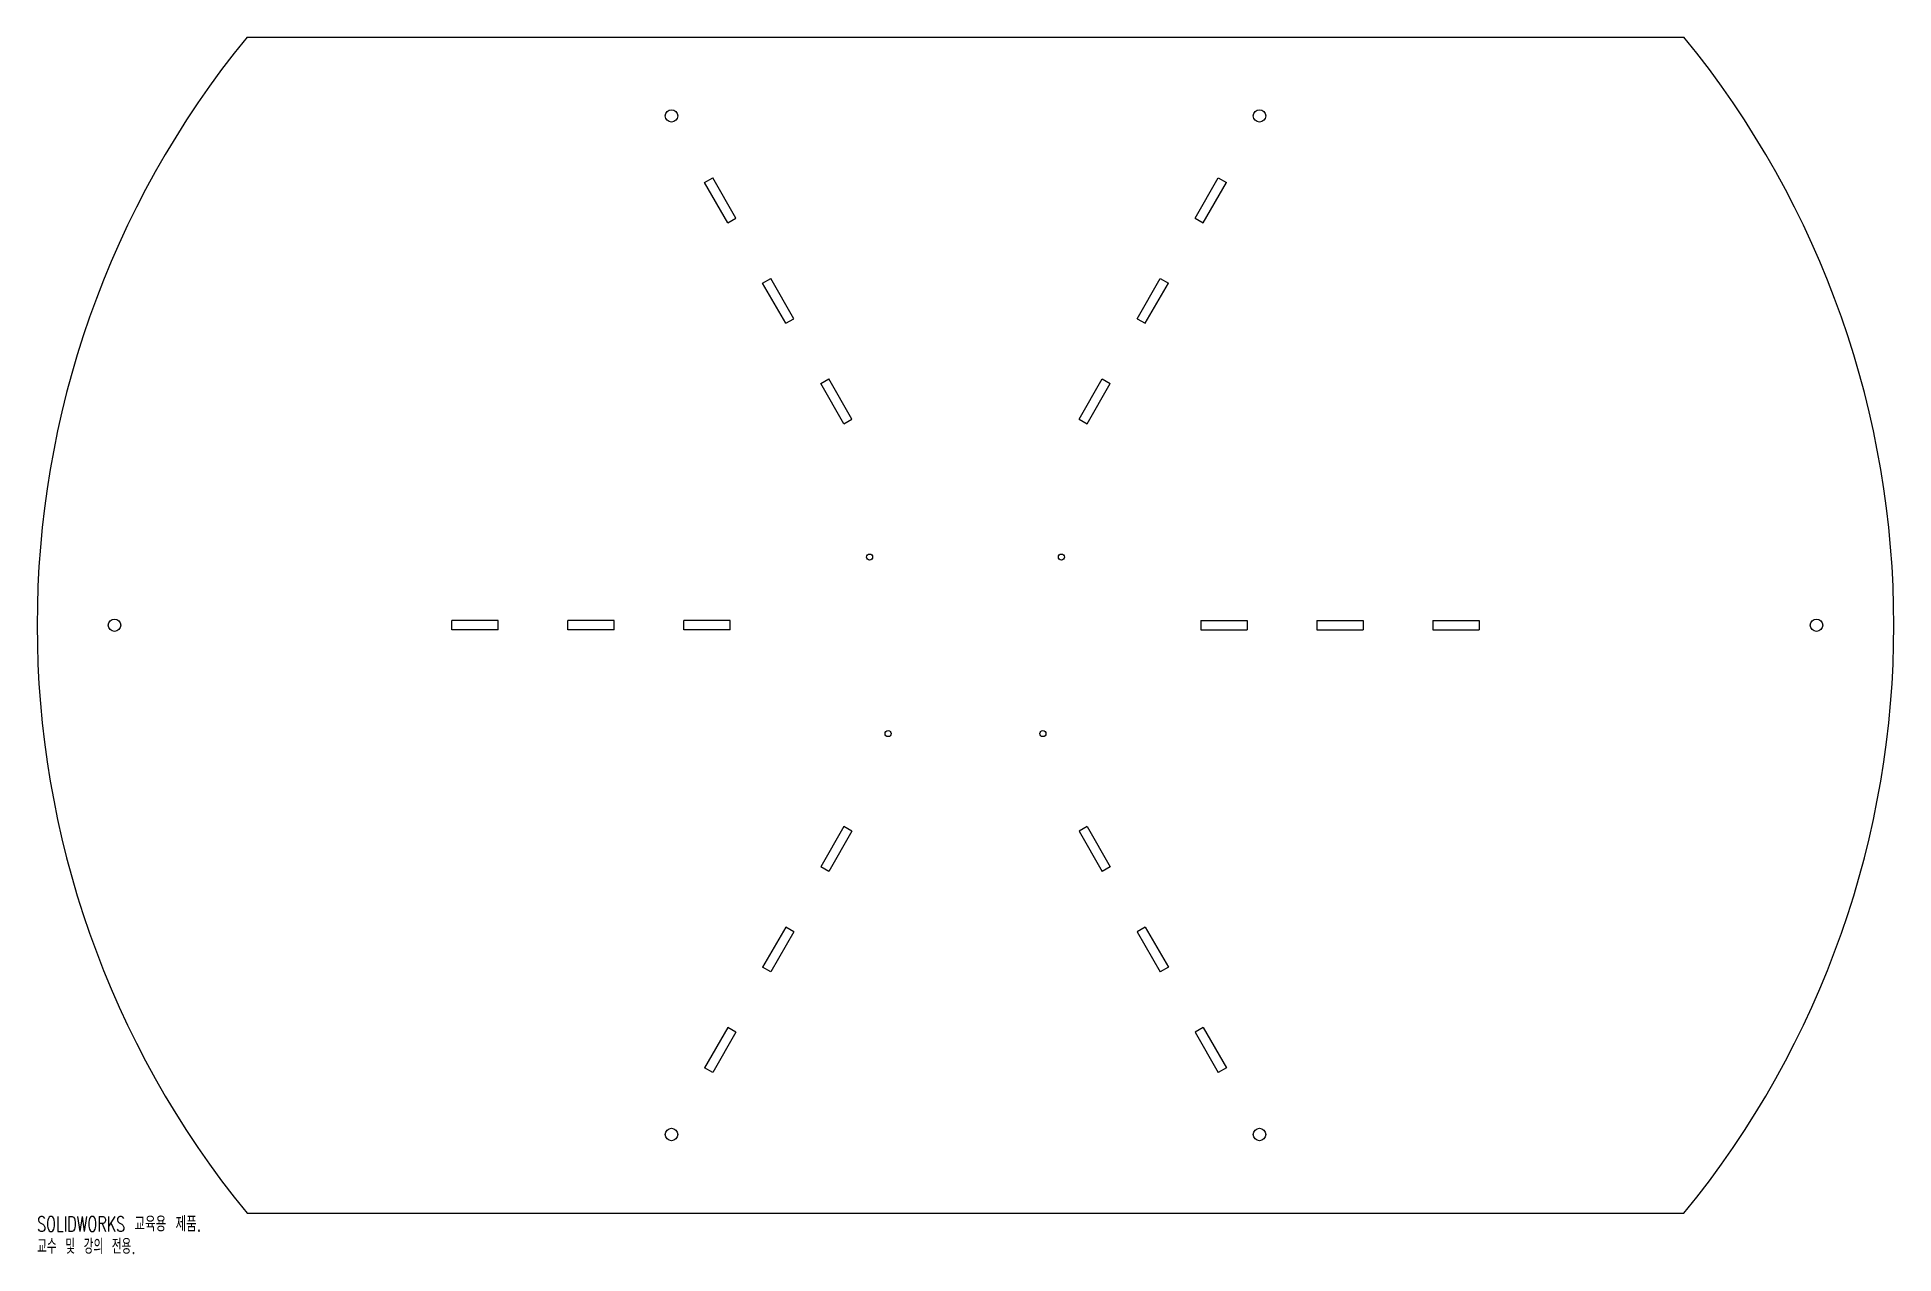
# Model space of a CAD drawing. Header units: millimetres. Extents: x -300 to 300, y -203 to 190.
import ezdxf

# ---------------------------------------------------------------- set-up
doc = ezdxf.new("R2010")
doc.units = ezdxf.units.MM
doc.styles.add('SLDTEXTSTYLE0', font='TXT', dxfattribs={"width": 0.7, "bigfont": 'bigfont'})
doc.styles.add('SLDTEXTSTYLE1', font='TXT', dxfattribs={"width": 0.645455, "bigfont": 'bigfont'})

msp = doc.modelspace()

# ---------------------------------------------------------------- linework, layer by layer
at = {"color": 7, "linetype": 'Continuous', "lineweight": 25}
for p, q in [((-232.16, 190), (232.16, 190)), ((-84.3, 143.01), (-81.7, 144.51)), ((-74.2, 131.52), (-81.7, 144.51)), ((74.2, 131.52), (81.7, 144.51)), ((81.7, 144.51), (84.3, 143.01)), ((-76.8, 130.02), (-84.3, 143.01)), ((76.8, 130.02), (84.3, 143.01)), ((-76.8, 130.02), (-74.2, 131.52)), ((74.2, 131.52), (76.8, 130.02)), ((-65.55, 110.53), (-62.95, 112.03)), ((-58.05, 97.54), (-65.55, 110.53)), ((-55.45, 99.04), (-62.95, 112.03)), ((55.45, 99.04), (62.95, 112.03)), ((58.05, 97.54), (65.55, 110.53)), ((62.95, 112.03), (65.55, 110.53)), ((-58.05, 97.54), (-55.45, 99.04)), ((55.45, 99.04), (58.05, 97.54)), ((-46.8, 78.06), (-44.2, 79.56)), ((-39.3, 65.07), (-46.8, 78.06)), ((-36.7, 66.57), (-44.2, 79.56)), ((36.7, 66.57), (44.2, 79.56)), ((39.3, 65.07), (46.8, 78.06)), ((44.2, 79.56), (46.8, 78.06)), ((-39.3, 65.07), (-36.7, 66.57)), ((36.7, 66.57), (39.3, 65.07)), ((-151, 1.5), (-166, 1.5)), ((-166, -1.5), (-166, 1.5)), ((-151, -1.5), (-151, 1.5)), ((-113.5, 1.5), (-128.5, 1.5)), ((-128.5, -1.5), (-128.5, 1.5)), ((-113.5, -1.5), (-113.5, 1.5)), ((-76, 1.5), (-91, 1.5)), ((-91, -1.5), (-91, 1.5)), ((-76, -1.5), (-76, 1.5)), ((76, 1.5), (76, -1.5)), ((76, 1.5), (91, 1.5)), ((91, 1.5), (91, -1.5)), ((113.5, 1.5), (113.5, -1.5)), ((113.5, 1.5), (128.5, 1.5)), ((128.5, 1.5), (128.5, -1.5)), ((151, 1.5), (151, -1.5)), ((151, 1.5), (166, 1.5)), ((166, 1.5), (166, -1.5)), ((-151, -1.5), (-166, -1.5)), ((-113.5, -1.5), (-128.5, -1.5)), ((-76, -1.5), (-91, -1.5)), ((76, -1.5), (91, -1.5)), ((113.5, -1.5), (128.5, -1.5)), ((151, -1.5), (166, -1.5)), ((-39.3, -65.07), (-46.8, -78.06)), ((-36.7, -66.57), (-39.3, -65.07)), ((39.3, -65.07), (36.7, -66.57)), ((39.3, -65.07), (46.8, -78.06)), ((-36.7, -66.57), (-44.2, -79.56)), ((36.7, -66.57), (44.2, -79.56)), ((-44.2, -79.56), (-46.8, -78.06)), ((46.8, -78.06), (44.2, -79.56)), ((-58.05, -97.54), (-65.55, -110.53)), ((-55.45, -99.04), (-62.95, -112.03)), ((-55.45, -99.04), (-58.05, -97.54)), ((58.05, -97.54), (55.45, -99.04)), ((55.45, -99.04), (62.95, -112.03)), ((58.05, -97.54), (65.55, -110.53)), ((-62.95, -112.03), (-65.55, -110.53)), ((65.55, -110.53), (62.95, -112.03)), ((-76.8, -130.02), (-84.3, -143.01)), ((-74.2, -131.52), (-81.7, -144.51)), ((-74.2, -131.52), (-76.8, -130.02)), ((76.8, -130.02), (74.2, -131.52)), ((74.2, -131.52), (81.7, -144.51)), ((76.8, -130.02), (84.3, -143.01)), ((-81.7, -144.51), (-84.3, -143.01)), ((84.3, -143.01), (81.7, -144.51)), ((-232.16, -190), (232.16, -190))]:
    msp.add_line(p, q, dxfattribs=at)
for centre, radius in [((-95, 164.54), 2), ((95, 164.54), 2), ((-31, 22), 1), ((31, 22), 1), ((-275, 0), 2), ((275, 0), 2), ((-25, -35), 1), ((25, -35), 1), ((-95, -164.54), 2), ((95, -164.54), 2)]:
    msp.add_circle(centre, radius, dxfattribs=at)
for start, end in [(140.70352, 219.29648), (320.70352, 39.29648)]:
    msp.add_arc((0, 0), 300, start, end, dxfattribs=at)

# ---------------------------------------------------------------- texts
at = {"color": 7, "linetype": 'Continuous', "char_height": 4.8336, "attachment_point": 1}
for s, insert, style in [('SOLIDWORKS 교육용 제품.', (-300, -191.02), 'SLDTEXTSTYLE0'), ('교수 및 강의 전용.', (-300, -198.27), 'SLDTEXTSTYLE1')]:
    msp.add_mtext(s, dxfattribs=dict(at, insert=insert, style=style))

doc.saveas('drawing.dxf')
